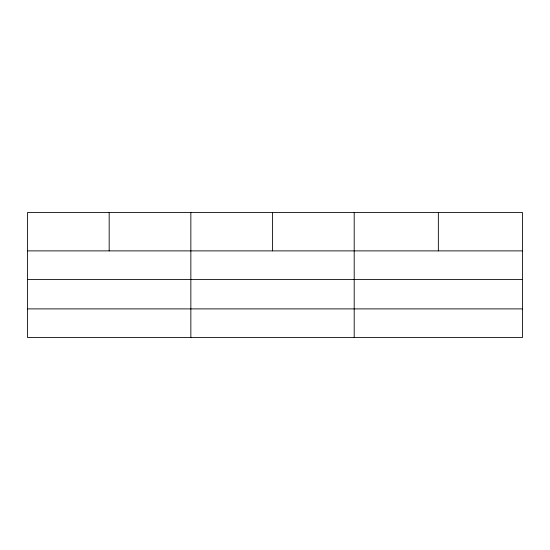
<?xml version="1.0" encoding="UTF-8"?>
<svg xmlns="http://www.w3.org/2000/svg" width="550" height="550" viewBox="0 0 550 550"><rect width="100%" height="100%" fill="white"/><g stroke="black" fill="none" stroke-linecap="round" stroke-linejoin="round"><path stroke-width="0.82" d="M522.5 279.455L522.5 212.534L27.5 212.534L27.5 337.466L522.5 337.466L522.5 279.455L27.5 279.455M27.5 250.883L522.5 250.883M27.5 308.894L522.5 308.894M438.35 212.534L438.35 250.883M354.2 212.534L354.2 337.466M272.525 212.534L272.525 250.883M190.85 212.534L190.85 337.466M109.175 212.534L109.175 250.883"/></g></svg>
